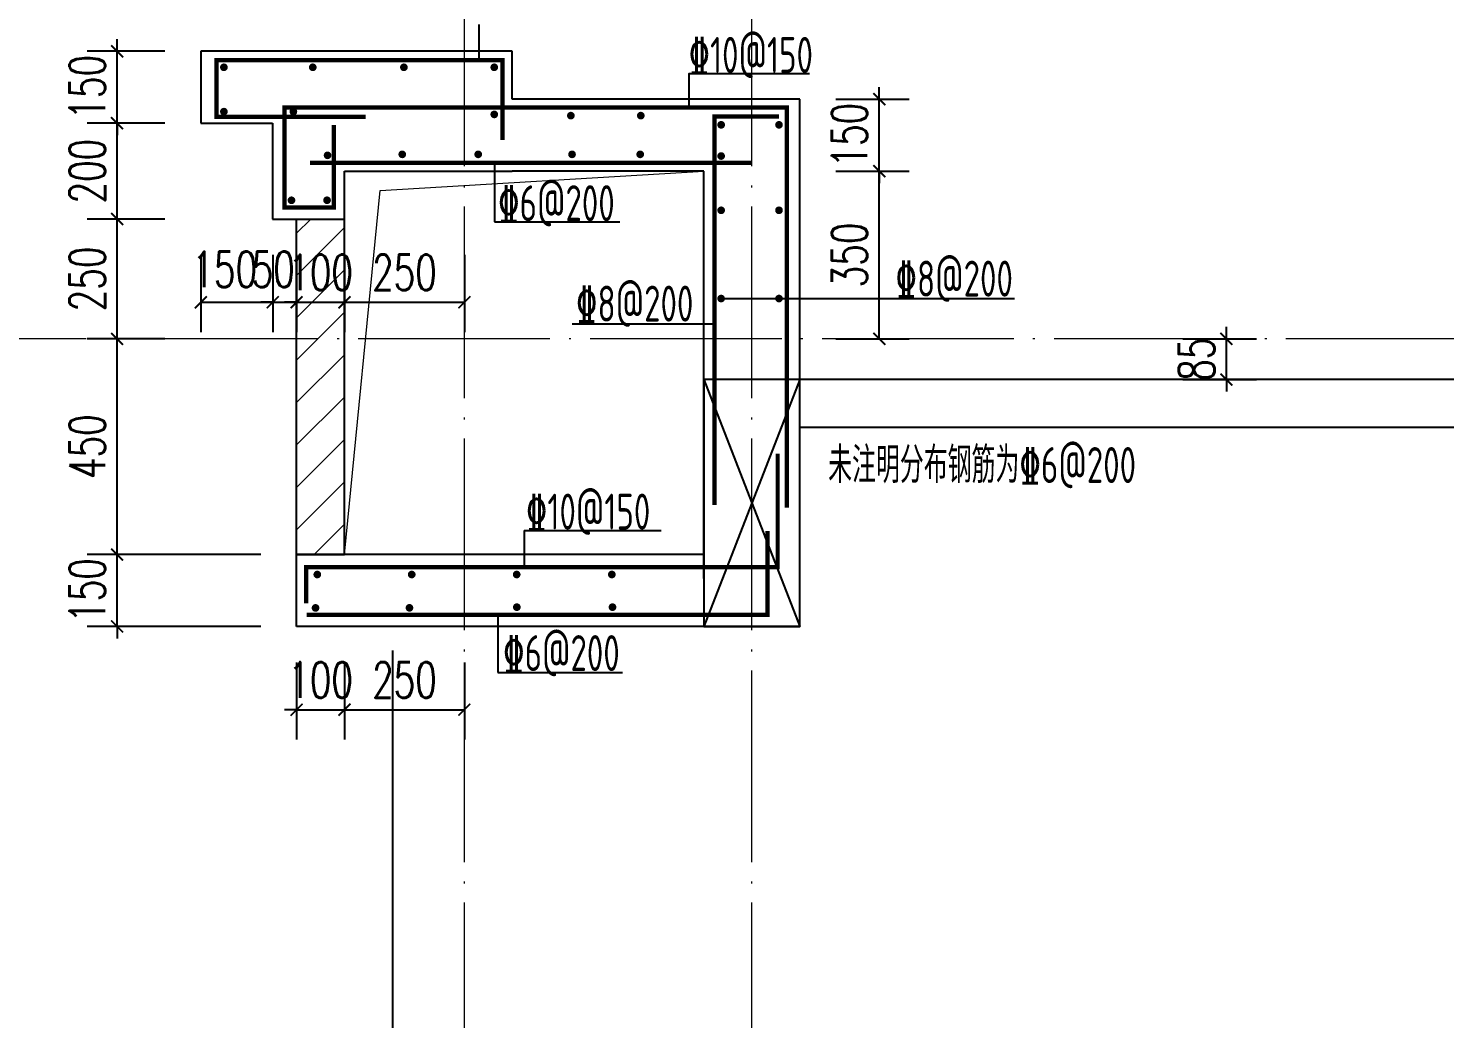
# Model space of a CAD drawing. Extents: x -668857 to 154266, y -275694 to 291306.
# Drawn here: x -12012 to -9057, y 150581 to 152647 of the extents above; entities that cross this region are included whole.
import ezdxf

# ---------------------------------------------------------------- set-up
doc = ezdxf.new("R2010")
doc.units = 0
doc.header["$LTSCALE"] = 1000
doc.linetypes.add('DOTE', pattern=[2.42, 2, -0.2, 0.02, -0.2])
doc.layers.get('0').update_dxf_attribs({"linetype": 'CONTINUOUS'})
doc.layers.get('DEFPOINTS').update_dxf_attribs({"linetype": 'CONTINUOUS'})
for name, color, linetype, lineweight in [('DOTE', 19, 'DOTE', 9), ('PUB_HATCH', 8, 'CONTINUOUS', 9), ('立面-洞口示意', 152, 'CONTINUOUS', 13)]:
    doc.layers.add(name, color=color, linetype=linetype, lineweight=lineweight)
for name, color, linetype in [('PUB_DIM', 3, 'CONTINUOUS'), ('REIN', 6, 'CONTINUOUS'), ('S-大样-砼线', 7, 'CONTINUOUS'), ('S-引出线', 40, 'CONTINUOUS'), ('TEXT', 2, 'CONTINUOUS'), ('WALL', 5, 'CONTINUOUS'), ('看线', 251, 'CONTINUOUS')]:
    doc.layers.add(name, color=color, linetype=linetype)
doc.styles.add('_TCH_DIM_T3', font='SIMPLEX', dxfattribs={"width": 0.705882, "bigfont": 'GBCBIG'})
doc.styles.add('TSSD_REIN', font='tssdeng.shx', dxfattribs={"width": 0.7, "height": 300, "bigfont": 'tssdchn.shx'})
doc.dimstyles.new('_TCH_ARCH&&25', dxfattribs={"dimtxt": 74.375, "dimasz": 25, "dimexe": 62.5, "dimexo": 75, "dimgap": 25, "dimtad": 1, "dimdec": 0, "dimzin": 0, "dimdsep": 46, "dimtxsty": '_TCH_DIM_T3', "dimblk": 'ARCHTICK', "dimcen": 0.09, "dimclrt": 7, "dimazin": 0, "dimtfac": 1, "dimtdec": 0, "dimtix": 1, "dimtmove": 2, "dimatfit": 3, "dimldrblk": 'ARCHTICK', "dimfxl": 0, "dimtolj": 1, "dimtzin": 0, "dimarcsym": 0})

# ---------------------------------------------------------------- blocks, each defined once
blk = doc.blocks.new('_ArchTick')
at = {"color": 0, "linetype": 'ByBlock', "const_width": 0.15}
blk.add_lwpolyline([(-0.5, -0.5), (0.5, 0.5)], dxfattribs=at)
blk = doc.blocks.new('*D3451')
at = {"layer": 'DEFPOINTS', "color": 0}
for p in [(-9678.4, 151999), (-9512.4, 151999), (-9678.4, 151914)]:
    blk.add_point(p, dxfattribs=at)
at = {"layer": 'PUB_DIM', "color": 0, "lineweight": -2}
for p, q in [((-9512.4, 151999), (-9512.4, 152024)), ((-9603.4, 151999), (-9449.9, 151999)), ((-9512.4, 151914), (-9512.4, 151999)), ((-9603.4, 151914), (-9449.9, 151914)), ((-9512.4, 151914), (-9512.4, 151889))]:
    blk.add_line(p, q, dxfattribs=at)
at = {"layer": 'PUB_DIM', "color": 0, "lineweight": -2, "xscale": 25, "yscale": 25, "zscale": 25}
for p, rotation in [((-9512.4, 151999), 270), ((-9512.4, 151914), 90)]:
    blk.add_blockref('_ArchTick', p, dxfattribs=dict(at, rotation=rotation))
at = {"layer": 'PUB_DIM', "color": 7, "insert": (-9574.6, 151956.5), "char_height": 74.38, "attachment_point": 5, "rotation": 90, "style": '_TCH_DIM_T3'}
blk.add_mtext('\\A1;85', dxfattribs=at)
blk = doc.blocks.new('*D3452')
at = {"layer": 'DEFPOINTS', "color": 0}
for p in [(-11202.6, 152751.4), (-11652.6, 152599), (-11202.6, 152599)]:
    blk.add_point(p, dxfattribs=at)
at = {"layer": 'PUB_DIM', "color": 0, "lineweight": -2}
for p, q in [((-11652.6, 152674), (-11652.6, 152813.9)), ((-11202.6, 152674), (-11202.6, 152813.9)), ((-11652.6, 152751.4), (-11202.6, 152751.4))]:
    blk.add_line(p, q, dxfattribs=at)
at = {"layer": 'PUB_DIM', "color": 0, "lineweight": -2, "xscale": 25, "yscale": 25, "zscale": 25, "rotation": 180}
blk.add_blockref('_ArchTick', (-11652.6, 152751.4), dxfattribs=at)
at = {"layer": 'PUB_DIM', "color": 0, "lineweight": -2, "xscale": 25, "yscale": 25, "zscale": 25}
blk.add_blockref('_ArchTick', (-11202.6, 152751.4), dxfattribs=at)
at = {"layer": 'PUB_DIM', "color": 7, "insert": (-11417.6, 152820.1), "char_height": 74.38, "attachment_point": 5, "style": '_TCH_DIM_T3'}
blk.add_mtext('\\A1;450', dxfattribs=at)
blk = doc.blocks.new('*D3453')
at = {"layer": 'DEFPOINTS', "color": 0}
for p in [(-11102.6, 152751.4), (-11202.6, 152599), (-11102.6, 152599)]:
    blk.add_point(p, dxfattribs=at)
at = {"layer": 'PUB_DIM', "color": 0, "lineweight": -2}
for p, q in [((-11202.6, 152674), (-11202.6, 152813.9)), ((-11102.6, 152674), (-11102.6, 152813.9)), ((-11202.6, 152751.4), (-11227.6, 152751.4)), ((-11202.6, 152751.4), (-11102.6, 152751.4)), ((-11102.6, 152751.4), (-11077.6, 152751.4))]:
    blk.add_line(p, q, dxfattribs=at)
at = {"layer": 'PUB_DIM', "color": 0, "lineweight": -2, "xscale": 25, "yscale": 25, "zscale": 25}
blk.add_blockref('_ArchTick', (-11202.6, 152751.4), dxfattribs=at)
at = {"layer": 'PUB_DIM', "color": 0, "lineweight": -2, "xscale": 25, "yscale": 25, "zscale": 25, "rotation": 180}
blk.add_blockref('_ArchTick', (-11102.6, 152751.4), dxfattribs=at)
at = {"layer": 'PUB_DIM', "color": 7, "insert": (-11152.6, 152813.5), "char_height": 74.38, "attachment_point": 5, "style": '_TCH_DIM_T3'}
blk.add_mtext('\\A1;100', dxfattribs=at)
blk = doc.blocks.new('*D3454')
at = {"layer": 'DEFPOINTS', "color": 0}
for p in [(-11452.6, 151399), (-11352.6, 151399), (-11352.6, 151225.3)]:
    blk.add_point(p, dxfattribs=at)
at = {"layer": 'PUB_DIM', "color": 0, "lineweight": -2}
for p, q in [((-11452.6, 151324), (-11452.6, 151162.8)), ((-11352.6, 151324), (-11352.6, 151162.8)), ((-11452.6, 151225.3), (-11477.6, 151225.3)), ((-11452.6, 151225.3), (-11352.6, 151225.3)), ((-11352.6, 151225.3), (-11327.6, 151225.3))]:
    blk.add_line(p, q, dxfattribs=at)
at = {"layer": 'PUB_DIM', "color": 0, "lineweight": -2, "xscale": 25, "yscale": 25, "zscale": 25}
blk.add_blockref('_ArchTick', (-11452.6, 151225.3), dxfattribs=at)
at = {"layer": 'PUB_DIM', "color": 0, "lineweight": -2, "xscale": 25, "yscale": 25, "zscale": 25, "rotation": 180}
blk.add_blockref('_ArchTick', (-11352.6, 151225.3), dxfattribs=at)
at = {"layer": 'PUB_DIM', "color": 7, "insert": (-11402.6, 151287.5), "char_height": 74.38, "attachment_point": 5, "style": '_TCH_DIM_T3'}
blk.add_mtext('\\A1;100', dxfattribs=at)
blk = doc.blocks.new('*D3455')
at = {"layer": 'DEFPOINTS', "color": 0}
for p in [(-11352.6, 151399), (-11102.6, 151399), (-11102.6, 151225.3)]:
    blk.add_point(p, dxfattribs=at)
at = {"layer": 'PUB_DIM', "color": 0, "lineweight": -2}
for p, q in [((-11352.6, 151324), (-11352.6, 151162.8)), ((-11102.6, 151324), (-11102.6, 151162.8)), ((-11352.6, 151225.3), (-11102.6, 151225.3))]:
    blk.add_line(p, q, dxfattribs=at)
at = {"layer": 'PUB_DIM', "color": 0, "lineweight": -2, "xscale": 25, "yscale": 25, "zscale": 25, "rotation": 180}
blk.add_blockref('_ArchTick', (-11352.6, 151225.3), dxfattribs=at)
at = {"layer": 'PUB_DIM', "color": 0, "lineweight": -2, "xscale": 25, "yscale": 25, "zscale": 25}
blk.add_blockref('_ArchTick', (-11102.6, 151225.3), dxfattribs=at)
at = {"layer": 'PUB_DIM', "color": 7, "insert": (-11227.6, 151287.5), "char_height": 74.38, "attachment_point": 5, "style": '_TCH_DIM_T3'}
blk.add_mtext('\\A1;250', dxfattribs=at)
blk = doc.blocks.new('*D3456')
at = {"layer": 'DEFPOINTS', "color": 0}
for p in [(-11827.2, 152599), (-11652.6, 152599), (-11652.6, 152449)]:
    blk.add_point(p, dxfattribs=at)
at = {"layer": 'PUB_DIM', "color": 0, "lineweight": -2}
for p, q in [((-11727.6, 152599), (-11889.7, 152599)), ((-11827.2, 152599), (-11827.2, 152624)), ((-11827.2, 152449), (-11827.2, 152599)), ((-11727.6, 152449), (-11889.7, 152449)), ((-11827.2, 152449), (-11827.2, 152424))]:
    blk.add_line(p, q, dxfattribs=at)
at = {"layer": 'PUB_DIM', "color": 0, "lineweight": -2, "xscale": 25, "yscale": 25, "zscale": 25}
for p, rotation in [((-11827.2, 152599), 270), ((-11827.2, 152449), 90)]:
    blk.add_blockref('_ArchTick', p, dxfattribs=dict(at, rotation=rotation))
at = {"layer": 'PUB_DIM', "color": 7, "insert": (-11889.4, 152524), "char_height": 74.38, "attachment_point": 5, "rotation": 90, "style": '_TCH_DIM_T3'}
blk.add_mtext('\\A1;150', dxfattribs=at)
blk = doc.blocks.new('*D3457')
at = {"layer": 'DEFPOINTS', "color": 0}
for p in [(-11827.2, 152449), (-11652.6, 152449), (-11652.6, 152249)]:
    blk.add_point(p, dxfattribs=at)
at = {"layer": 'PUB_DIM', "color": 0, "lineweight": -2}
for p, q in [((-11727.6, 152449), (-11889.7, 152449)), ((-11827.2, 152249), (-11827.2, 152449)), ((-11727.6, 152249), (-11889.7, 152249))]:
    blk.add_line(p, q, dxfattribs=at)
at = {"layer": 'PUB_DIM', "color": 0, "lineweight": -2, "xscale": 25, "yscale": 25, "zscale": 25}
for p, rotation in [((-11827.2, 152449), 90), ((-11827.2, 152249), 270)]:
    blk.add_blockref('_ArchTick', p, dxfattribs=dict(at, rotation=rotation))
at = {"layer": 'PUB_DIM', "color": 7, "insert": (-11889.4, 152349), "char_height": 74.38, "attachment_point": 5, "rotation": 90, "style": '_TCH_DIM_T3'}
blk.add_mtext('\\A1;200', dxfattribs=at)
blk = doc.blocks.new('*D3458')
at = {"layer": 'DEFPOINTS', "color": 0}
for p in [(-11827.2, 152249), (-11652.6, 152249), (-11652.6, 151999)]:
    blk.add_point(p, dxfattribs=at)
at = {"layer": 'PUB_DIM', "color": 0, "lineweight": -2}
for p, q in [((-11727.6, 152249), (-11889.7, 152249)), ((-11827.2, 151999), (-11827.2, 152249)), ((-11727.6, 151999), (-11889.7, 151999))]:
    blk.add_line(p, q, dxfattribs=at)
at = {"layer": 'PUB_DIM', "color": 0, "lineweight": -2, "xscale": 25, "yscale": 25, "zscale": 25}
for p, rotation in [((-11827.2, 152249), 90), ((-11827.2, 151999), 270)]:
    blk.add_blockref('_ArchTick', p, dxfattribs=dict(at, rotation=rotation))
at = {"layer": 'PUB_DIM', "color": 7, "insert": (-11889.4, 152124), "char_height": 74.38, "attachment_point": 5, "rotation": 90, "style": '_TCH_DIM_T3'}
blk.add_mtext('\\A1;250', dxfattribs=at)
blk = doc.blocks.new('*D3459')
at = {"layer": 'DEFPOINTS', "color": 0}
for p in [(-11827.2, 151999), (-11652.6, 151999), (-11652.6, 151549)]:
    blk.add_point(p, dxfattribs=at)
at = {"layer": 'PUB_DIM', "color": 0, "lineweight": -2}
for p, q in [((-11727.6, 151999), (-11889.7, 151999)), ((-11827.2, 151549), (-11827.2, 151999)), ((-11727.6, 151549), (-11889.7, 151549))]:
    blk.add_line(p, q, dxfattribs=at)
at = {"layer": 'PUB_DIM', "color": 0, "lineweight": -2, "xscale": 25, "yscale": 25, "zscale": 25}
for p, rotation in [((-11827.2, 151999), 90), ((-11827.2, 151549), 270)]:
    blk.add_blockref('_ArchTick', p, dxfattribs=dict(at, rotation=rotation))
at = {"layer": 'PUB_DIM', "color": 7, "insert": (-11889.4, 151774), "char_height": 74.38, "attachment_point": 5, "rotation": 90, "style": '_TCH_DIM_T3'}
blk.add_mtext('\\A1;450', dxfattribs=at)
blk = doc.blocks.new('*D3460')
at = {"layer": 'DEFPOINTS', "color": 0}
for p in [(-11652.6, 152249), (-11502.6, 152249), (-11502.6, 152075.3)]:
    blk.add_point(p, dxfattribs=at)
at = {"layer": 'PUB_DIM', "color": 0, "lineweight": -2}
for p, q in [((-11652.6, 152174), (-11652.6, 152012.8)), ((-11502.6, 152174), (-11502.6, 152012.8)), ((-11652.6, 152075.3), (-11502.6, 152075.3))]:
    blk.add_line(p, q, dxfattribs=at)
at = {"layer": 'PUB_DIM', "color": 0, "lineweight": -2, "xscale": 25, "yscale": 25, "zscale": 25, "rotation": 180}
blk.add_blockref('_ArchTick', (-11652.6, 152075.3), dxfattribs=at)
at = {"layer": 'PUB_DIM', "color": 0, "lineweight": -2, "xscale": 25, "yscale": 25, "zscale": 25}
blk.add_blockref('_ArchTick', (-11502.6, 152075.3), dxfattribs=at)
at = {"layer": 'PUB_DIM', "color": 7, "insert": (-11602.7, 152144.1), "char_height": 74.38, "attachment_point": 5, "style": '_TCH_DIM_T3'}
blk.add_mtext('\\A1;150', dxfattribs=at)
blk = doc.blocks.new('*D3461')
at = {"layer": 'DEFPOINTS', "color": 0}
for p in [(-11502.6, 152249), (-11452.6, 152249), (-11452.6, 152075.3)]:
    blk.add_point(p, dxfattribs=at)
at = {"layer": 'PUB_DIM', "color": 0, "lineweight": -2}
for p, q in [((-11502.6, 152174), (-11502.6, 152012.8)), ((-11452.6, 152174), (-11452.6, 152012.8)), ((-11502.6, 152075.3), (-11527.6, 152075.3)), ((-11502.6, 152075.3), (-11452.6, 152075.3)), ((-11452.6, 152075.3), (-11427.6, 152075.3))]:
    blk.add_line(p, q, dxfattribs=at)
at = {"layer": 'PUB_DIM', "color": 0, "lineweight": -2, "xscale": 25, "yscale": 25, "zscale": 25}
blk.add_blockref('_ArchTick', (-11502.6, 152075.3), dxfattribs=at)
at = {"layer": 'PUB_DIM', "color": 0, "lineweight": -2, "xscale": 25, "yscale": 25, "zscale": 25, "rotation": 180}
blk.add_blockref('_ArchTick', (-11452.6, 152075.3), dxfattribs=at)
at = {"layer": 'PUB_DIM', "color": 7, "insert": (-11501.4, 152144.1), "char_height": 74.38, "attachment_point": 5, "style": '_TCH_DIM_T3'}
blk.add_mtext('\\A1;50', dxfattribs=at)
blk = doc.blocks.new('*D3462')
at = {"layer": 'DEFPOINTS', "color": 0}
for p in [(-11452.6, 152249), (-11352.6, 152249), (-11352.6, 152075.3)]:
    blk.add_point(p, dxfattribs=at)
at = {"layer": 'PUB_DIM', "color": 0, "lineweight": -2}
for p, q in [((-11452.6, 152174), (-11452.6, 152012.8)), ((-11352.6, 152174), (-11352.6, 152012.8)), ((-11452.6, 152075.3), (-11477.6, 152075.3)), ((-11452.6, 152075.3), (-11352.6, 152075.3)), ((-11352.6, 152075.3), (-11327.6, 152075.3))]:
    blk.add_line(p, q, dxfattribs=at)
at = {"layer": 'PUB_DIM', "color": 0, "lineweight": -2, "xscale": 25, "yscale": 25, "zscale": 25}
blk.add_blockref('_ArchTick', (-11452.6, 152075.3), dxfattribs=at)
at = {"layer": 'PUB_DIM', "color": 0, "lineweight": -2, "xscale": 25, "yscale": 25, "zscale": 25, "rotation": 180}
blk.add_blockref('_ArchTick', (-11352.6, 152075.3), dxfattribs=at)
at = {"layer": 'PUB_DIM', "color": 7, "insert": (-11402.6, 152137.5), "char_height": 74.38, "attachment_point": 5, "style": '_TCH_DIM_T3'}
blk.add_mtext('\\A1;100', dxfattribs=at)
blk = doc.blocks.new('*D3463')
at = {"layer": 'DEFPOINTS', "color": 0}
for p in [(-11352.6, 152249), (-11102.6, 152249), (-11102.6, 152075.3)]:
    blk.add_point(p, dxfattribs=at)
at = {"layer": 'PUB_DIM', "color": 0, "lineweight": -2}
for p, q in [((-11352.6, 152174), (-11352.6, 152012.8)), ((-11102.6, 152174), (-11102.6, 152012.8)), ((-11352.6, 152075.3), (-11102.6, 152075.3))]:
    blk.add_line(p, q, dxfattribs=at)
at = {"layer": 'PUB_DIM', "color": 0, "lineweight": -2, "xscale": 25, "yscale": 25, "zscale": 25, "rotation": 180}
blk.add_blockref('_ArchTick', (-11352.6, 152075.3), dxfattribs=at)
at = {"layer": 'PUB_DIM', "color": 0, "lineweight": -2, "xscale": 25, "yscale": 25, "zscale": 25}
blk.add_blockref('_ArchTick', (-11102.6, 152075.3), dxfattribs=at)
at = {"layer": 'PUB_DIM', "color": 7, "insert": (-11227.6, 152137.5), "char_height": 74.38, "attachment_point": 5, "style": '_TCH_DIM_T3'}
blk.add_mtext('\\A1;250', dxfattribs=at)
blk = doc.blocks.new('*D3482')
at = {"layer": 'DEFPOINTS', "color": 0}
for p in [(-10402.6, 152349), (-10236.7, 152349), (-10402.6, 151999)]:
    blk.add_point(p, dxfattribs=at)
at = {"layer": 'PUB_DIM', "color": 0, "lineweight": -2}
for p, q in [((-10327.6, 152349), (-10174.2, 152349)), ((-10236.7, 151999), (-10236.7, 152349)), ((-10327.6, 151999), (-10174.2, 151999))]:
    blk.add_line(p, q, dxfattribs=at)
at = {"layer": 'PUB_DIM', "color": 0, "lineweight": -2, "xscale": 25, "yscale": 25, "zscale": 25}
for p, rotation in [((-10236.7, 152349), 90), ((-10236.7, 151999), 270)]:
    blk.add_blockref('_ArchTick', p, dxfattribs=dict(at, rotation=rotation))
at = {"layer": 'PUB_DIM', "color": 7, "insert": (-10298.9, 152174), "char_height": 74.38, "attachment_point": 5, "rotation": 90, "style": '_TCH_DIM_T3'}
blk.add_mtext('\\A1;350', dxfattribs=at)
blk = doc.blocks.new('*D3483')
at = {"layer": 'DEFPOINTS', "color": 0}
for p in [(-10402.6, 152499), (-10236.7, 152499), (-10402.6, 152349)]:
    blk.add_point(p, dxfattribs=at)
at = {"layer": 'PUB_DIM', "color": 0, "lineweight": -2}
for p, q in [((-10236.7, 152499), (-10236.7, 152524)), ((-10327.6, 152499), (-10174.2, 152499)), ((-10236.7, 152349), (-10236.7, 152499)), ((-10327.6, 152349), (-10174.2, 152349)), ((-10236.7, 152349), (-10236.7, 152324))]:
    blk.add_line(p, q, dxfattribs=at)
at = {"layer": 'PUB_DIM', "color": 0, "lineweight": -2, "xscale": 25, "yscale": 25, "zscale": 25}
for p, rotation in [((-10236.7, 152499), 270), ((-10236.7, 152349), 90)]:
    blk.add_blockref('_ArchTick', p, dxfattribs=dict(at, rotation=rotation))
at = {"layer": 'PUB_DIM', "color": 7, "insert": (-10298.9, 152424), "char_height": 74.38, "attachment_point": 5, "rotation": 90, "style": '_TCH_DIM_T3'}
blk.add_mtext('\\A1;150', dxfattribs=at)
blk = doc.blocks.new('*D3484')
at = {"layer": 'DEFPOINTS', "color": 0}
for p in [(-11002.6, 152751.4), (-11102.6, 152599), (-11002.6, 152599)]:
    blk.add_point(p, dxfattribs=at)
at = {"layer": 'PUB_DIM', "color": 0, "lineweight": -2}
for p, q in [((-11102.6, 152674), (-11102.6, 152813.9)), ((-11002.6, 152674), (-11002.6, 152813.9)), ((-11102.6, 152751.4), (-11002.6, 152751.4))]:
    blk.add_line(p, q, dxfattribs=at)
at = {"layer": 'PUB_DIM', "color": 0, "lineweight": -2, "xscale": 25, "yscale": 25, "zscale": 25, "rotation": 180}
blk.add_blockref('_ArchTick', (-11102.6, 152751.4), dxfattribs=at)
at = {"layer": 'PUB_DIM', "color": 0, "lineweight": -2, "xscale": 25, "yscale": 25, "zscale": 25}
blk.add_blockref('_ArchTick', (-11002.6, 152751.4), dxfattribs=at)
at = {"layer": 'PUB_DIM', "color": 7, "insert": (-11012.1, 152813.5), "char_height": 74.38, "attachment_point": 5, "style": '_TCH_DIM_T3'}
blk.add_mtext('\\A1;100', dxfattribs=at)
blk = doc.blocks.new('FSDFSFSFSFEFSFESF')
at = {"layer": '看线'}
blk.add_line((1114228.3, 467393.4), (1114228.3, 465805.1), dxfattribs=at)
blk = doc.blocks.new('*D3489')
at = {"layer": 'DEFPOINTS', "color": 0}
for p in [(-11827.2, 151549), (-11452.6, 151549), (-11452.6, 151399)]:
    blk.add_point(p, dxfattribs=at)
at = {"layer": 'PUB_DIM', "color": 0, "lineweight": -2}
for p, q in [((-11827.2, 151549), (-11827.2, 151574)), ((-11527.6, 151549), (-11889.7, 151549)), ((-11827.2, 151399), (-11827.2, 151549)), ((-11527.6, 151399), (-11889.7, 151399)), ((-11827.2, 151399), (-11827.2, 151374))]:
    blk.add_line(p, q, dxfattribs=at)
at = {"layer": 'PUB_DIM', "color": 0, "lineweight": -2, "xscale": 25, "yscale": 25, "zscale": 25}
for p, rotation in [((-11827.2, 151549), 270), ((-11827.2, 151399), 90)]:
    blk.add_blockref('_ArchTick', p, dxfattribs=dict(at, rotation=rotation))
at = {"layer": 'PUB_DIM', "color": 7, "insert": (-11889.4, 151474), "char_height": 74.38, "attachment_point": 5, "rotation": 90, "style": '_TCH_DIM_T3'}
blk.add_mtext('\\A1;150', dxfattribs=at)

msp = doc.modelspace()

# ---------------------------------------------------------------- hatches: boundary and pattern name
at = {"layer": 'PUB_HATCH'}
h = msp.add_hatch(dxfattribs=at)
h.set_pattern_fill('普通砖', color=256, scale=25, style=0)
h.set_pattern_definition([(45, (-416173.49, 314686.944), (-44.1941915, 44.1941915), [])])
h.paths.add_polyline_path([(-11452.64, 151549.03), (-11352.64, 151549.03), (-11352.64, 152249.03), (-11452.64, 152249.03)])

# ---------------------------------------------------------------- linework, layer by layer
at = {"layer": 'DOTE', "color": 1, "linetype": 'DOTE', "ltscale": 0.2}
for p, q in [((-11102.64, 145099.03), (-11102.64, 164699.03)), ((-10502.64, 145099.03), (-10502.64, 164699.03)), ((-8504.11, 151999.03), (-12272.83, 151999.03))]:
    msp.add_line(p, q, dxfattribs=at)
at = {"layer": 'REIN', "const_width": 9}
for points in [[(-11022.99, 152413.85), (-11022.99, 152580.78), (-11620.12, 152580.78), (-11620.12, 152462.29), (-11308.45, 152462.29)], [(-11375.28, 152445.27), (-11375.28, 152272.9), (-11477.95, 152272.9), (-11477.95, 152481.52), (-10429.38, 152481.52), (-10429.38, 151646.51)], [(-10580.48, 151652.11), (-10580.48, 152463.24), (-10445.76, 152463.24)], [(-11424.94, 152366.57), (-10503.76, 152366.57)], [(-11432.89, 151447.57), (-11432.89, 151522.43), (-10448.78, 151522.43), (-10448.78, 151759.37)], [(-11432.01, 151423.25), (-10469.97, 151423.25), (-10469.97, 151598.24)]]:
    msp.add_lwpolyline(points, dxfattribs=at)
at = {"layer": 'REIN', "const_width": 8}
for points in [[(-11608.36, 152565.61, 1), (-11600.36, 152565.61, 1)], [(-11422.91, 152565.61, 1), (-11414.91, 152565.61, 1)], [(-11232.76, 152565.61, 1), (-11224.76, 152565.61, 1)], [(-11044.18, 152565.61, 1), (-11036.18, 152565.61, 1)], [(-11608.36, 152473.09, 1), (-11600.36, 152473.09, 1)], [(-11463.43, 152473.09, 1), (-11455.43, 152473.09, 1)], [(-11044.18, 152467.35, 1), (-11036.18, 152467.35, 1)], [(-10884.39, 152464.79, 1), (-10876.39, 152464.79, 1)], [(-10738.38, 152464.79, 1), (-10730.38, 152464.79, 1)], [(-10570.74, 152445.59, 1), (-10562.74, 152445.59, 1)], [(-10450.02, 152445.59, 1), (-10442.02, 152445.59, 1)], [(-11392.02, 152381.93, 1), (-11384.02, 152381.93, 1)], [(-11236.15, 152383.98, 1), (-11228.15, 152383.98, 1)], [(-11077.71, 152383.98, 1), (-11069.71, 152383.98, 1)], [(-10881.93, 152383.98, 1), (-10873.93, 152383.98, 1)], [(-10739.64, 152383.98, 1), (-10731.64, 152383.98, 1)], [(-10570.74, 152380.45, 1), (-10562.74, 152380.45, 1)], [(-11467.34, 152288.17, 1), (-11459.34, 152288.17, 1)], [(-11393.14, 152288.17, 1), (-11385.14, 152288.17, 1)], [(-10570.74, 152267.24, 1), (-10562.74, 152267.24, 1)], [(-10450.02, 152267.24, 1), (-10442.02, 152267.24, 1)], [(-10570.74, 152083.11, 1), (-10562.74, 152083.11, 1)], [(-10450.02, 152083.11, 1), (-10442.02, 152083.11, 1)], [(-11413.51, 151507.37, 1), (-11405.51, 151507.37, 1)], [(-11216.42, 151507.37, 1), (-11208.42, 151507.37, 1)], [(-10997.38, 151507.37, 1), (-10989.38, 151507.37, 1)], [(-10798.85, 151507.37, 1), (-10790.85, 151507.37, 1)], [(-11417.17, 151437.66, 1), (-11409.17, 151437.66, 1)], [(-11221.2, 151437.82, 1), (-11213.2, 151437.82, 1)], [(-10997.06, 151439.21, 1), (-10989.06, 151439.21, 1)], [(-10797.48, 151439.21, 1), (-10789.48, 151439.21, 1)]]:
    msp.add_lwpolyline(points, format="xyb", close=True, dxfattribs=at)
at = {"layer": 'S-大样-砼线'}
for p, q in [((-10602.64, 151914.03), (-10402.64, 151399.03)), ((-10402.63, 151914.03), (-10602.63, 151399.03))]:
    msp.add_line(p, q, dxfattribs=at)
msp.add_lwpolyline([(-10402.64, 151914.03), (-10602.64, 151914.03), (-10602.64, 151399.03), (-10402.64, 151399.03)], close=True, dxfattribs=at)
at = {"layer": 'S-引出线'}
for p, q in [((-11071.76, 152580.78), (-11071.76, 152654.84)), ((-11039.59, 152366.57), (-11039.59, 152243.17)), ((-11039.59, 152243.17), (-10778.38, 152243.17)), ((-10566.74, 152083.11), (-9954.92, 152083.11)), ((-10877.75, 152030.04), (-10580.48, 152030.04)), ((-10977.75, 151599.37), (-10977.75, 151522.43)), ((-10977.75, 151599.37), (-10692.13, 151599.37)), ((-11032.99, 151423.25), (-11032.99, 151303.09)), ((-11032.99, 151303.09), (-10772.33, 151303.09))]:
    msp.add_line(p, q, dxfattribs=at)
msp.add_lwpolyline([(-10633.76, 152481.52), (-10633.76, 152552.35), (-10382.64, 152552.35)], dxfattribs=at)
at = {"layer": 'WALL'}
for p, q in [((-11002.64, 152599.03), (-11652.64, 152599.03)), ((-11652.64, 152599.03), (-11652.64, 152449.03)), ((-11002.64, 152499.03), (-11002.64, 152599.03)), ((-10402.64, 152499.03), (-11002.64, 152499.03)), ((-10402.64, 151914.03), (-10402.64, 152499.03)), ((-11652.64, 152449.03), (-11502.64, 152449.03)), ((-11502.64, 152449.03), (-11502.64, 152249.03)), ((-11352.64, 152249.03), (-11352.64, 152349.03)), ((-11352.64, 152349.03), (-11348.57, 152349.03)), ((-11348.57, 152349.03), (-11002.64, 152349.03)), ((-10602.64, 152349.03), (-11002.64, 152349.03)), ((-10602.64, 151914.03), (-10602.64, 152349.03)), ((-11502.64, 152249.03), (-11352.64, 152249.03)), ((-11452.64, 151549.03), (-11452.64, 152249.03)), ((-11352.64, 151549.03), (-11352.64, 152249.03)), ((-10602.64, 151499.03), (-10602.64, 151914.03)), ((-8504.11, 151914.03), (-10402.64, 151914.03)), ((-8504.11, 151814.03), (-10402.64, 151814.03)), ((-10402.64, 151399.03), (-10402.64, 151814.03)), ((-10602.64, 151549.03), (-11452.64, 151549.03)), ((-11452.64, 151399.03), (-11452.64, 151549.03)), ((-11452.64, 151549.03), (-11352.64, 151549.03)), ((-10402.64, 151399.03), (-11452.64, 151399.03))]:
    msp.add_line(p, q, dxfattribs=at)
at = {"layer": '立面-洞口示意'}
msp.add_lwpolyline([(-11352.64, 151549.03), (-11278.18, 152308.4), (-10602.64, 152349.03)], dxfattribs=at)

# ---------------------------------------------------------------- block references
msp.add_blockref('FSDFSFSFSFEFSFESF', (-1125480.91, -316044.34))

# ---------------------------------------------------------------- texts
at = {"layer": 'TEXT', "style": 'TSSD_REIN', "width": 0.7}
for s, p in [('%%13210@150', (-10634.81, 152553.89)), ('%%1326@200', (-11032.34, 152244.59)), ('%%1328@200', (-10202.98, 152087.21)), ('%%1328@200', (-10869.73, 152035.07)), ('未注明分布钢筋为%%1326@200', (-10343.43, 151698.29)), ('%%13210@150', (-10974.22, 151601.03)), ('%%1326@200', (-11021.88, 151305.92))]:
    msp.add_text(s, height=75, rotation=0, dxfattribs=at).set_placement(p)

# ---------------------------------------------------------------- dimensions: what is measured, and where the dimension line sits
at = {"layer": 'PUB_DIM'}
for base, p1, p2, picture, middle in [((-11202.64, 152751.36), (-11652.64, 152599.03), (-11202.64, 152599.03), '*D3452', (-11417.64, 152820.11)), ((-11502.64, 152075.32), (-11652.64, 152249.03), (-11502.64, 152249.03), '*D3460', (-11602.68, 152144.07)), ((-11452.64, 152075.32), (-11502.64, 152249.03), (-11452.64, 152249.03), '*D3461', (-11501.38, 152144.07))]:
    dim = msp.add_linear_dim(base=base, p1=p1, p2=p2, angle=360, dimstyle='_TCH_ARCH&&25', dxfattribs=at)
    dim.commit()
    dim.dimension.update_dxf_attribs({"geometry": picture, "text_midpoint": middle, "dimtype": 161})
for p1, p2, distance, picture, middle in [((-11202.64, 152599.03), (-11102.64, 152599.03), 152.32, '*D3453', (-11152.64, 152813.55)), ((-11652.64, 152449.03), (-11652.64, 152599.03), 174.61, '*D3456', (-11889.43, 152524.03)), ((-11652.64, 152249.03), (-11652.64, 152449.03), 174.61, '*D3457', (-11889.43, 152349.03)), ((-10402.64, 151999.03), (-10402.64, 152349.03), -165.96, '*D3482', (-10298.86, 152174.03)), ((-11652.64, 151999.03), (-11652.64, 152249.03), 174.61, '*D3458', (-11889.43, 152124.03)), ((-11452.64, 152249.03), (-11352.64, 152249.03), -173.71, '*D3462', (-11402.64, 152137.51)), ((-11352.64, 152249.03), (-11102.64, 152249.03), -173.71, '*D3463', (-11227.64, 152137.51)), ((-11652.64, 151549.03), (-11652.64, 151999.03), 174.61, '*D3459', (-11889.43, 151774.03)), ((-9678.41, 151914.03), (-9678.41, 151999.03), -165.96, '*D3451', (-9574.64, 151956.53)), ((-11452.64, 151399.03), (-11352.64, 151399.03), -173.71, '*D3454', (-11402.64, 151287.51)), ((-11352.64, 151399.03), (-11102.64, 151399.03), -173.71, '*D3455', (-11227.64, 151287.51))]:
    dim = msp.add_aligned_dim(p1=p1, p2=p2, distance=distance, dimstyle='_TCH_ARCH&&25', dxfattribs=at)
    dim.commit()
    dim.dimension.update_dxf_attribs({"geometry": picture, "text_midpoint": middle})
dim = msp.add_linear_dim(base=(-11002.64, 152751.36), p1=(-11102.64, 152599.03), p2=(-11002.64, 152599.03), dimstyle='_TCH_ARCH&&25', dxfattribs=at)
dim.commit()
dim.dimension.update_dxf_attribs({"geometry": '*D3484', "text_midpoint": (-11012.06, 152813.55), "dimtype": 160})
for base, p1, p2, picture, middle in [((-10236.68, 152499.03), (-10402.64, 152349.03), (-10402.64, 152499.03), '*D3483', (-10298.86, 152424.03)), ((-11827.25, 151549.03), (-11452.64, 151399.03), (-11452.64, 151549.03), '*D3489', (-11889.43, 151474.03))]:
    dim = msp.add_linear_dim(base=base, p1=p1, p2=p2, angle=90, dimstyle='_TCH_ARCH&&25', dxfattribs=at)
    dim.commit()
    dim.dimension.update_dxf_attribs({"geometry": picture, "text_midpoint": middle})

doc.saveas('drawing.dxf')
